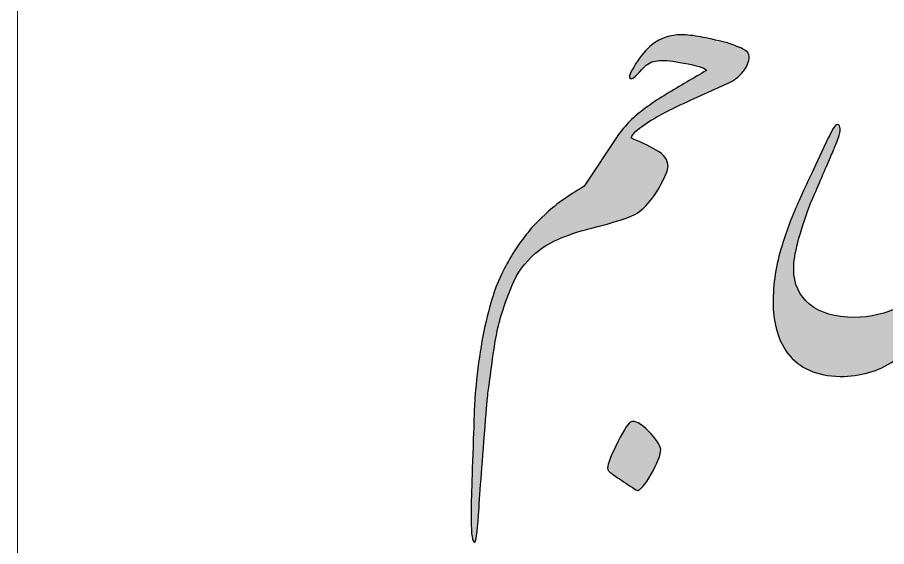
# Model space of a CAD drawing. Header units: millimetres. Extents: x -228 to -124, y -139 to -90.
# Drawn here: x -163.97 to -144.1, y -127.52 to -115.43 of the extents above; entities that cross this region are included whole.
import ezdxf

# ---------------------------------------------------------------- set-up
doc = ezdxf.new("R2010")
doc.units = ezdxf.units.MM
doc.header["$MEASUREMENT"] = 0
doc.layers.add('Layer 1', color=7, linetype='Continuous')

msp = doc.modelspace()

# ---------------------------------------------------------------- hatches: boundary and pattern name
at = {"layer": 'Layer 1', "true_color": 0x373435}
h = msp.add_hatch(color=250, dxfattribs=at)
edge = h.paths.add_edge_path()
edge.add_spline(control_points=[(-150.2103, -118.0826), (-150.2103, -118.0826), (-150.2095, -118.0816), (-150.2095, -118.0816), (-150.2095, -118.0816), (-150.2087, -118.0807), (-150.2087, -118.0807), (-150.2087, -118.0807), (-150.2086, -118.0806), (-150.2086, -118.0806), (-150.1302, -117.9777), (-150.0373, -117.8725), (-149.9304, -117.7655), (-149.7108, -117.5664), (-149.4452, -117.3737), (-149.1343, -117.1871), (-148.8234, -117.0006), (-148.5186, -116.8204), (-148.2203, -116.646), (-148.2203, -116.6048), (-148.3593, -116.5549), (-148.6369, -116.4969), (-148.9022, -116.4431), (-149.1033, -116.416), (-149.24, -116.416), (-149.3851, -116.416), (-149.5033, -116.4533), (-149.5946, -116.528), (-149.6194, -116.5447), (-149.6711, -116.5964), (-149.7499, -116.6833), (-149.8494, -116.7954), (-149.9178, -116.8451), (-149.9551, -116.8326), (-150.0089, -116.8079), (-149.9697, -116.6959), (-149.837, -116.4969), (-149.7252, -116.3146), (-149.5987, -116.1674), (-149.4574, -116.0554), (-149.2586, -115.9061), (-149.0389, -115.8316), (-148.7983, -115.8316), (-148.6658, -115.8316), (-148.5166, -115.8482), (-148.3507, -115.8814), (-148.2058, -115.9061), (-148.0025, -115.9518), (-147.7412, -116.018), (-147.6251, -116.0554), (-147.5091, -116.0989), (-147.393, -116.1486), (-147.2934, -116.1985), (-147.2436, -116.2586), (-147.2436, -116.329), (-147.2436, -116.4452), (-147.2896, -116.5593), (-147.3807, -116.6711), (-147.4759, -116.7914), (-147.5859, -116.8764), (-147.7102, -116.9259), (-147.7102, -116.9259), (-148.5683, -117.3177), (-148.5683, -117.3177), (-148.8213, -117.4338), (-148.9872, -117.5127), (-149.066, -117.5542), (-149.1822, -117.6122), (-149.3208, -117.6889), (-149.4826, -117.7841), (-149.644, -117.8796), (-149.777, -117.9791), (-149.8806, -118.0826), (-149.8806, -118.0826), (-149.8806, -118.0828), (-149.8806, -118.0828), (-149.9139, -118.1368), (-149.9346, -118.1721), (-149.9429, -118.1882), (-149.74, -118.2711), (-149.547, -118.3646), (-149.3645, -118.4682), (-149.1863, -118.5639), (-149.0972, -118.6881), (-149.0972, -118.8412), (-149.0972, -118.8829), (-149.1094, -118.9308), (-149.1346, -118.9841), (-149.3334, -119.457), (-149.574, -119.7742), (-149.8557, -119.9358), (-149.9636, -120.0019), (-150.3037, -120.1091), (-150.8758, -120.2559), (-151.4478, -120.4031), (-151.8615, -120.5887), (-152.1164, -120.8125), (-152.3715, -121.0365), (-152.5527, -121.281), (-152.6604, -121.5467), (-152.7684, -121.8118), (-152.8585, -122.0675), (-152.9311, -122.3146), (-153.0034, -122.5611), (-153.0752, -122.9642), (-153.1455, -123.5238), (-153.2162, -124.0836), (-153.2062, -123.8593), (-153.2786, -124.7841), (-153.3513, -125.7081), (-153.4012, -126.3797), (-153.4279, -126.7986), (-153.4549, -127.2174), (-153.4852, -127.427), (-153.5182, -127.427), (-153.5678, -127.4225), (-153.5949, -127.2483), (-153.599, -126.9045), (-153.6031, -126.7386), (-153.5874, -126.1818), (-153.5524, -125.2347), (-153.5174, -124.2871), (-153.5445, -124.4233), (-153.4719, -123.7103), (-153.3996, -122.9975), (-153.2801, -122.3798), (-153.1145, -121.8573), (-153.0688, -121.6876), (-153.0005, -121.5093), (-152.9093, -121.3227), (-152.7435, -120.9663), (-152.5527, -120.657), (-152.3369, -120.3957), (-152.2584, -120.2838), (-152.1153, -120.1296), (-151.9081, -119.9329), (-151.7006, -119.7358), (-151.4022, -119.5213), (-151.0125, -119.289), (-151.0125, -119.289), (-150.2103, -118.0828), (-150.2103, -118.0828), (-150.2103, -118.0828), (-150.2103, -118.0826), (-150.2103, -118.0826)], knot_values=[0, 0, 0, 0, 0.0208333, 0.0208333, 0.0208333, 0.0416667, 0.0416667, 0.0416667, 0.0625, 0.0625, 0.0625, 0.0833333, 0.0833333, 0.0833333, 0.1041667, 0.1041667, 0.1041667, 0.125, 0.125, 0.125, 0.1458333, 0.1458333, 0.1458333, 0.1666667, 0.1666667, 0.1666667, 0.1875, 0.1875, 0.1875, 0.2083333, 0.2083333, 0.2083333, 0.2291667, 0.2291667, 0.2291667, 0.25, 0.25, 0.25, 0.2708333, 0.2708333, 0.2708333, 0.2916667, 0.2916667, 0.2916667, 0.3125, 0.3125, 0.3125, 0.3333333, 0.3333333, 0.3333333, 0.3541667, 0.3541667, 0.3541667, 0.375, 0.375, 0.375, 0.3958333, 0.3958333, 0.3958333, 0.4166667, 0.4166667, 0.4166667, 0.4375, 0.4375, 0.4375, 0.4583333, 0.4583333, 0.4583333, 0.4791667, 0.4791667, 0.4791667, 0.5, 0.5, 0.5, 0.5208333, 0.5208333, 0.5208333, 0.5416667, 0.5416667, 0.5416667, 0.5625, 0.5625, 0.5625, 0.5833333, 0.5833333, 0.5833333, 0.6041667, 0.6041667, 0.6041667, 0.625, 0.625, 0.625, 0.6458333, 0.6458333, 0.6458333, 0.6666667, 0.6666667, 0.6666667, 0.6875, 0.6875, 0.6875, 0.7083333, 0.7083333, 0.7083333, 0.7291667, 0.7291667, 0.7291667, 0.75, 0.75, 0.75, 0.7708333, 0.7708333, 0.7708333, 0.7916667, 0.7916667, 0.7916667, 0.8125, 0.8125, 0.8125, 0.8333333, 0.8333333, 0.8333333, 0.8541667, 0.8541667, 0.8541667, 0.875, 0.875, 0.875, 0.8958333, 0.8958333, 0.8958333, 0.9166667, 0.9166667, 0.9166667, 0.9375, 0.9375, 0.9375, 0.9583333, 0.9583333, 0.9583333, 0.9791667, 0.9791667, 0.9791667, 1, 1, 1, 1], degree=3, periodic=1)
h = msp.add_hatch(color=250, dxfattribs=at)
edge = h.paths.add_edge_path()
edge.add_spline(control_points=[(-140.646, -116.2481), (-140.6626, -116.3518), (-140.6882, -116.4523), (-140.7236, -116.5496), (-140.759, -116.6471), (-140.8169, -116.7829), (-140.8973, -116.9572), (-140.9789, -117.1311), (-141.0271, -117.2307), (-141.0437, -117.2556), (-141.1105, -117.3592), (-141.1685, -117.4111), (-141.2185, -117.4111), (-141.2558, -117.3862), (-141.2882, -117.3625), (-141.3177, -117.3397), (-141.3462, -117.3167), (-141.3737, -117.3052), (-141.3982, -117.3052), (-141.5022, -117.3052), (-141.6388, -117.3479), (-141.8086, -117.4328), (-141.9785, -117.5178), (-142.1651, -117.6536), (-142.3684, -117.8402), (-142.5717, -118.0267), (-142.7298, -118.2011), (-142.8447, -118.3626), (-142.9586, -118.5241), (-143.0155, -118.636), (-143.0155, -118.6984), (-143.0155, -118.7898), (-142.9862, -118.86), (-142.9281, -118.9101), (-142.878, -118.9474), (-142.7896, -118.9906), (-142.661, -119.0402), (-142.5324, -119.0902), (-142.447, -119.1315), (-142.4056, -119.1648), (-142.2692, -119.26), (-142.2004, -119.4466), (-142.2004, -119.7246), (-142.2004, -120.1101), (-142.2732, -120.5505), (-142.4185, -121.0458), (-142.5639, -121.5412), (-142.7543, -121.9714), (-142.99, -122.3363), (-143.1107, -122.5061), (-143.2512, -122.676), (-143.4133, -122.8462), (-143.5751, -123.0162), (-143.7491, -123.1609), (-143.9357, -123.2814), (-144.2921, -123.518), (-144.7025, -123.6358), (-145.1668, -123.6358), (-145.6935, -123.6274), (-146.0934, -123.4492), (-146.3669, -123.1011), (-146.4915, -122.9228), (-146.5776, -122.7344), (-146.6252, -122.535), (-146.6729, -122.336), (-146.6968, -122.1477), (-146.6968, -121.9694), (-146.6968, -121.7411), (-146.6802, -121.5186), (-146.6469, -121.3007), (-146.6139, -121.0832), (-146.5619, -120.8647), (-146.4915, -120.6447), (-146.3838, -120.2883), (-146.2531, -119.9441), (-146.0996, -119.6127), (-145.9464, -119.2807), (-145.822, -119.0137), (-145.7265, -118.8103), (-145.7265, -118.8103), (-145.4343, -118.1882), (-145.4343, -118.1882), (-145.4012, -118.1181), (-145.3659, -118.0498), (-145.3286, -117.983), (-145.2912, -117.9167), (-145.2582, -117.8837), (-145.2291, -117.8837), (-145.1876, -117.8836), (-145.1662, -117.9167), (-145.1639, -117.983), (-145.1617, -118.0498), (-145.169, -118.0995), (-145.1856, -118.1324), (-145.2311, -118.2526), (-145.2705, -118.3532), (-145.3037, -118.4342), (-145.3369, -118.5148), (-145.3867, -118.6322), (-145.453, -118.7853), (-145.5193, -118.939), (-145.5909, -119.1049), (-145.6677, -119.2826), (-145.7441, -119.4609), (-145.8076, -119.6083), (-145.8572, -119.7246), (-146.1018, -120.3712), (-146.2241, -120.8563), (-146.2241, -121.1794), (-146.2241, -121.5197), (-146.1029, -121.7892), (-145.8603, -121.988), (-145.6178, -122.1868), (-145.2767, -122.2866), (-144.8373, -122.2866), (-144.4724, -122.2866), (-144.1203, -122.2016), (-143.7803, -122.0318), (-143.5272, -121.9031), (-143.3159, -121.7475), (-143.1461, -121.5653), (-142.9762, -121.3826), (-142.8466, -121.2117), (-142.7572, -121.0523), (-142.6679, -120.8927), (-142.6237, -120.7483), (-142.6237, -120.6196), (-142.6237, -120.5411), (-142.6826, -120.4831), (-142.8005, -120.4459), (-142.9193, -120.4085), (-143.0037, -120.3835), (-143.0557, -120.3712), (-143.1078, -120.3585), (-143.1668, -120.3359), (-143.2326, -120.3024), (-143.3613, -120.2407), (-143.4594, -120.1629), (-143.5251, -120.0698), (-143.5919, -119.9764), (-143.6244, -119.8489), (-143.6244, -119.6872), (-143.6244, -119.4423), (-143.5448, -119.1315), (-143.3858, -118.7544), (-143.2257, -118.3773), (-143.0009, -118.0061), (-142.7101, -117.6411), (-142.4746, -117.3425), (-142.2585, -117.1), (-142.064, -116.9134), (-141.9599, -116.8182), (-141.8273, -116.7095), (-141.6653, -116.5868), (-141.5043, -116.4648), (-141.3462, -116.3602), (-141.193, -116.2729), (-141.0064, -116.1652), (-140.859, -116.103), (-140.752, -116.0863), (-140.7059, -116.0863), (-140.6745, -116.1051), (-140.6588, -116.1423), (-140.6421, -116.1796), (-140.6371, -116.2151), (-140.646, -116.2481)], knot_values=[0, 0, 0, 0, 0.0181818, 0.0181818, 0.0181818, 0.0363636, 0.0363636, 0.0363636, 0.0545455, 0.0545455, 0.0545455, 0.0727273, 0.0727273, 0.0727273, 0.0909091, 0.0909091, 0.0909091, 0.1090909, 0.1090909, 0.1090909, 0.1272727, 0.1272727, 0.1272727, 0.1454545, 0.1454545, 0.1454545, 0.1636364, 0.1636364, 0.1636364, 0.1818182, 0.1818182, 0.1818182, 0.2, 0.2, 0.2, 0.2181818, 0.2181818, 0.2181818, 0.2363636, 0.2363636, 0.2363636, 0.2545455, 0.2545455, 0.2545455, 0.2727273, 0.2727273, 0.2727273, 0.2909091, 0.2909091, 0.2909091, 0.3090909, 0.3090909, 0.3090909, 0.3272727, 0.3272727, 0.3272727, 0.3454545, 0.3454545, 0.3454545, 0.3636364, 0.3636364, 0.3636364, 0.3818182, 0.3818182, 0.3818182, 0.4, 0.4, 0.4, 0.4181818, 0.4181818, 0.4181818, 0.4363636, 0.4363636, 0.4363636, 0.4545455, 0.4545455, 0.4545455, 0.4727273, 0.4727273, 0.4727273, 0.4909091, 0.4909091, 0.4909091, 0.5090909, 0.5090909, 0.5090909, 0.5272727, 0.5272727, 0.5272727, 0.5454545, 0.5454545, 0.5454545, 0.5636364, 0.5636364, 0.5636364, 0.5818182, 0.5818182, 0.5818182, 0.6, 0.6, 0.6, 0.6181818, 0.6181818, 0.6181818, 0.6363636, 0.6363636, 0.6363636, 0.6545455, 0.6545455, 0.6545455, 0.6727273, 0.6727273, 0.6727273, 0.6909091, 0.6909091, 0.6909091, 0.7090909, 0.7090909, 0.7090909, 0.7272727, 0.7272727, 0.7272727, 0.7454545, 0.7454545, 0.7454545, 0.7636364, 0.7636364, 0.7636364, 0.7818182, 0.7818182, 0.7818182, 0.8, 0.8, 0.8, 0.8181818, 0.8181818, 0.8181818, 0.8363636, 0.8363636, 0.8363636, 0.8545455, 0.8545455, 0.8545455, 0.8727273, 0.8727273, 0.8727273, 0.8909091, 0.8909091, 0.8909091, 0.9090909, 0.9090909, 0.9090909, 0.9272727, 0.9272727, 0.9272727, 0.9454545, 0.9454545, 0.9454545, 0.9636364, 0.9636364, 0.9636364, 0.9818182, 0.9818182, 0.9818182, 1, 1, 1, 1], degree=3, periodic=1)
h = msp.add_hatch(color=250, dxfattribs=at)
edge = h.paths.add_edge_path()
edge.add_spline(control_points=[(-150.2443, -125.1319), (-150.089, -124.827), (-149.9883, -124.6748), (-149.9426, -124.6748), (-149.8515, -124.6375), (-149.7187, -124.7065), (-149.5447, -124.8829), (-149.3707, -125.0591), (-149.2774, -125.1971), (-149.2649, -125.2964), (-149.2649, -125.4289), (-149.3375, -125.6199), (-149.4826, -125.8684), (-149.6277, -126.1172), (-149.7336, -126.2415), (-149.7998, -126.2415), (-149.8246, -126.2293), (-149.9106, -126.1743), (-150.0578, -126.077), (-150.2049, -125.9793), (-150.3136, -125.9056), (-150.3843, -125.8561), (-150.4465, -125.8148), (-150.4776, -125.7711), (-150.4776, -125.7254), (-150.4776, -125.6341), (-150.3998, -125.4363), (-150.2443, -125.1319)], knot_values=[0, 0, 0, 0, 0.1111111, 0.1111111, 0.1111111, 0.2222222, 0.2222222, 0.2222222, 0.3333333, 0.3333333, 0.3333333, 0.4444444, 0.4444444, 0.4444444, 0.5555556, 0.5555556, 0.5555556, 0.6666667, 0.6666667, 0.6666667, 0.7777778, 0.7777778, 0.7777778, 0.8888889, 0.8888889, 0.8888889, 1, 1, 1, 1], degree=3, periodic=1)

# ---------------------------------------------------------------- linework, layer by layer
at = {"layer": 'Layer 1', "color": 250, "lineweight": 18}
msp.add_open_spline([(-160.9662, -99.1549), (-160.9662, -99.1549), (-127.1662, -99.1549), (-127.1662, -99.1549), (-125.5162, -99.1549), (-124.1662, -100.5049), (-124.1662, -102.1549), (-124.1662, -102.1549), (-124.1662, -135.9549), (-124.1662, -135.9549), (-124.1662, -137.6049), (-125.5162, -138.9549), (-127.1662, -138.9549), (-127.1662, -138.9549), (-160.9662, -138.9549), (-160.9662, -138.9549), (-162.6162, -138.9549), (-163.9662, -137.6049), (-163.9662, -135.9549), (-163.9662, -135.9549), (-163.9662, -102.1549), (-163.9662, -102.1549), (-163.9662, -100.5049), (-162.6162, -99.1549), (-160.9662, -99.1549)], degree=3, knots=[0, 0, 0, 0, 0.125, 0.125, 0.125, 0.25, 0.25, 0.25, 0.375, 0.375, 0.375, 0.5, 0.5, 0.5, 0.625, 0.625, 0.625, 0.75, 0.75, 0.75, 0.875, 0.875, 0.875, 1, 1, 1, 1], dxfattribs=at)
at = {"layer": 'Layer 1', "color": 250}
for points, knots in [([(-150.2103, -118.0826), (-150.2103, -118.0826), (-150.2095, -118.0816), (-150.2095, -118.0816), (-150.2095, -118.0816), (-150.2087, -118.0807), (-150.2087, -118.0807), (-150.2087, -118.0807), (-150.2086, -118.0806), (-150.2086, -118.0806), (-150.1302, -117.9777), (-150.0373, -117.8725), (-149.9304, -117.7655), (-149.7108, -117.5664), (-149.4452, -117.3737), (-149.1343, -117.1871), (-148.8234, -117.0006), (-148.5186, -116.8204), (-148.2203, -116.646), (-148.2203, -116.6048), (-148.3593, -116.5549), (-148.6369, -116.4969), (-148.9022, -116.4431), (-149.1033, -116.416), (-149.24, -116.416), (-149.3851, -116.416), (-149.5033, -116.4533), (-149.5946, -116.528), (-149.6194, -116.5447), (-149.6711, -116.5964), (-149.7499, -116.6833), (-149.8494, -116.7954), (-149.9178, -116.8451), (-149.9551, -116.8326), (-150.0089, -116.8079), (-149.9697, -116.6959), (-149.837, -116.4969), (-149.7252, -116.3146), (-149.5987, -116.1674), (-149.4574, -116.0554), (-149.2586, -115.9061), (-149.0389, -115.8316), (-148.7983, -115.8316), (-148.6658, -115.8316), (-148.5166, -115.8482), (-148.3507, -115.8814), (-148.2058, -115.9061), (-148.0025, -115.9518), (-147.7412, -116.018), (-147.6251, -116.0554), (-147.5091, -116.0989), (-147.393, -116.1486), (-147.2934, -116.1985), (-147.2436, -116.2586), (-147.2436, -116.329), (-147.2436, -116.4452), (-147.2896, -116.5593), (-147.3807, -116.6711), (-147.4759, -116.7914), (-147.5859, -116.8764), (-147.7102, -116.9259), (-147.7102, -116.9259), (-148.5683, -117.3177), (-148.5683, -117.3177), (-148.8213, -117.4338), (-148.9872, -117.5127), (-149.066, -117.5542), (-149.1822, -117.6122), (-149.3208, -117.6889), (-149.4826, -117.7841), (-149.644, -117.8796), (-149.777, -117.9791), (-149.8806, -118.0826), (-149.8806, -118.0826), (-149.8806, -118.0828), (-149.8806, -118.0828), (-149.9139, -118.1368), (-149.9346, -118.1721), (-149.9429, -118.1882), (-149.74, -118.2711), (-149.547, -118.3646), (-149.3645, -118.4682), (-149.1863, -118.5639), (-149.0972, -118.6881), (-149.0972, -118.8412), (-149.0972, -118.8829), (-149.1094, -118.9308), (-149.1346, -118.9841), (-149.3334, -119.457), (-149.574, -119.7742), (-149.8557, -119.9358), (-149.9636, -120.0019), (-150.3037, -120.1091), (-150.8758, -120.2559), (-151.4478, -120.4031), (-151.8615, -120.5887), (-152.1164, -120.8125), (-152.3715, -121.0365), (-152.5527, -121.281), (-152.6604, -121.5467), (-152.7684, -121.8118), (-152.8585, -122.0675), (-152.9311, -122.3146), (-153.0034, -122.5611), (-153.0752, -122.9642), (-153.1455, -123.5238), (-153.2162, -124.0836), (-153.2062, -123.8593), (-153.2786, -124.7841), (-153.3513, -125.7081), (-153.4012, -126.3797), (-153.4279, -126.7986), (-153.4549, -127.2174), (-153.4852, -127.427), (-153.5182, -127.427), (-153.5678, -127.4225), (-153.5949, -127.2483), (-153.599, -126.9045), (-153.6031, -126.7386), (-153.5874, -126.1818), (-153.5524, -125.2347), (-153.5174, -124.2871), (-153.5445, -124.4233), (-153.4719, -123.7103), (-153.3996, -122.9975), (-153.2801, -122.3798), (-153.1145, -121.8573), (-153.0688, -121.6876), (-153.0005, -121.5093), (-152.9093, -121.3227), (-152.7435, -120.9663), (-152.5527, -120.657), (-152.3369, -120.3957), (-152.2584, -120.2838), (-152.1153, -120.1296), (-151.9081, -119.9329), (-151.7006, -119.7358), (-151.4022, -119.5213), (-151.0125, -119.289), (-151.0125, -119.289), (-150.2103, -118.0828), (-150.2103, -118.0828), (-150.2103, -118.0828), (-150.2103, -118.0826), (-150.2103, -118.0826)], [0, 0, 0, 0, 0.0208333, 0.0208333, 0.0208333, 0.0416667, 0.0416667, 0.0416667, 0.0625, 0.0625, 0.0625, 0.0833333, 0.0833333, 0.0833333, 0.1041667, 0.1041667, 0.1041667, 0.125, 0.125, 0.125, 0.1458333, 0.1458333, 0.1458333, 0.1666667, 0.1666667, 0.1666667, 0.1875, 0.1875, 0.1875, 0.2083333, 0.2083333, 0.2083333, 0.2291667, 0.2291667, 0.2291667, 0.25, 0.25, 0.25, 0.2708333, 0.2708333, 0.2708333, 0.2916667, 0.2916667, 0.2916667, 0.3125, 0.3125, 0.3125, 0.3333333, 0.3333333, 0.3333333, 0.3541667, 0.3541667, 0.3541667, 0.375, 0.375, 0.375, 0.3958333, 0.3958333, 0.3958333, 0.4166667, 0.4166667, 0.4166667, 0.4375, 0.4375, 0.4375, 0.4583333, 0.4583333, 0.4583333, 0.4791667, 0.4791667, 0.4791667, 0.5, 0.5, 0.5, 0.5208333, 0.5208333, 0.5208333, 0.5416667, 0.5416667, 0.5416667, 0.5625, 0.5625, 0.5625, 0.5833333, 0.5833333, 0.5833333, 0.6041667, 0.6041667, 0.6041667, 0.625, 0.625, 0.625, 0.6458333, 0.6458333, 0.6458333, 0.6666667, 0.6666667, 0.6666667, 0.6875, 0.6875, 0.6875, 0.7083333, 0.7083333, 0.7083333, 0.7291667, 0.7291667, 0.7291667, 0.75, 0.75, 0.75, 0.7708333, 0.7708333, 0.7708333, 0.7916667, 0.7916667, 0.7916667, 0.8125, 0.8125, 0.8125, 0.8333333, 0.8333333, 0.8333333, 0.8541667, 0.8541667, 0.8541667, 0.875, 0.875, 0.875, 0.8958333, 0.8958333, 0.8958333, 0.9166667, 0.9166667, 0.9166667, 0.9375, 0.9375, 0.9375, 0.9583333, 0.9583333, 0.9583333, 0.9791667, 0.9791667, 0.9791667, 1, 1, 1, 1]), ([(-140.646, -116.2481), (-140.6626, -116.3518), (-140.6882, -116.4523), (-140.7236, -116.5496), (-140.759, -116.6471), (-140.8169, -116.7829), (-140.8973, -116.9572), (-140.9789, -117.1311), (-141.0271, -117.2307), (-141.0437, -117.2556), (-141.1105, -117.3592), (-141.1685, -117.4111), (-141.2185, -117.4111), (-141.2558, -117.3862), (-141.2882, -117.3625), (-141.3177, -117.3397), (-141.3462, -117.3167), (-141.3737, -117.3052), (-141.3982, -117.3052), (-141.5022, -117.3052), (-141.6388, -117.3479), (-141.8086, -117.4328), (-141.9785, -117.5178), (-142.1651, -117.6536), (-142.3684, -117.8402), (-142.5717, -118.0267), (-142.7298, -118.2011), (-142.8447, -118.3626), (-142.9586, -118.5241), (-143.0155, -118.636), (-143.0155, -118.6984), (-143.0155, -118.7898), (-142.9862, -118.86), (-142.9281, -118.9101), (-142.878, -118.9474), (-142.7896, -118.9906), (-142.661, -119.0402), (-142.5324, -119.0902), (-142.447, -119.1315), (-142.4056, -119.1648), (-142.2692, -119.26), (-142.2004, -119.4466), (-142.2004, -119.7246), (-142.2004, -120.1101), (-142.2732, -120.5505), (-142.4185, -121.0458), (-142.5639, -121.5412), (-142.7543, -121.9714), (-142.99, -122.3363), (-143.1107, -122.5061), (-143.2512, -122.676), (-143.4133, -122.8462), (-143.5751, -123.0162), (-143.7491, -123.1609), (-143.9357, -123.2814), (-144.2921, -123.518), (-144.7025, -123.6358), (-145.1668, -123.6358), (-145.6935, -123.6274), (-146.0934, -123.4492), (-146.3669, -123.1011), (-146.4915, -122.9228), (-146.5776, -122.7344), (-146.6252, -122.535), (-146.6729, -122.336), (-146.6968, -122.1477), (-146.6968, -121.9694), (-146.6968, -121.7411), (-146.6802, -121.5186), (-146.6469, -121.3007), (-146.6139, -121.0832), (-146.5619, -120.8647), (-146.4915, -120.6447), (-146.3838, -120.2883), (-146.2531, -119.9441), (-146.0996, -119.6127), (-145.9464, -119.2807), (-145.822, -119.0137), (-145.7265, -118.8103), (-145.7265, -118.8103), (-145.4343, -118.1882), (-145.4343, -118.1882), (-145.4012, -118.1181), (-145.3659, -118.0498), (-145.3286, -117.983), (-145.2912, -117.9167), (-145.2582, -117.8837), (-145.2291, -117.8837), (-145.1876, -117.8836), (-145.1662, -117.9167), (-145.1639, -117.983), (-145.1617, -118.0498), (-145.169, -118.0995), (-145.1856, -118.1324), (-145.2311, -118.2526), (-145.2705, -118.3532), (-145.3037, -118.4342), (-145.3369, -118.5148), (-145.3867, -118.6322), (-145.453, -118.7853), (-145.5193, -118.939), (-145.5909, -119.1049), (-145.6677, -119.2826), (-145.7441, -119.4609), (-145.8076, -119.6083), (-145.8572, -119.7246), (-146.1018, -120.3712), (-146.2241, -120.8563), (-146.2241, -121.1794), (-146.2241, -121.5197), (-146.1029, -121.7892), (-145.8603, -121.988), (-145.6178, -122.1868), (-145.2767, -122.2866), (-144.8373, -122.2866), (-144.4724, -122.2866), (-144.1203, -122.2016), (-143.7803, -122.0318), (-143.5272, -121.9031), (-143.3159, -121.7475), (-143.1461, -121.5653), (-142.9762, -121.3826), (-142.8466, -121.2117), (-142.7572, -121.0523), (-142.6679, -120.8927), (-142.6237, -120.7483), (-142.6237, -120.6196), (-142.6237, -120.5411), (-142.6826, -120.4831), (-142.8005, -120.4459), (-142.9193, -120.4085), (-143.0037, -120.3835), (-143.0557, -120.3712), (-143.1078, -120.3585), (-143.1668, -120.3359), (-143.2326, -120.3024), (-143.3613, -120.2407), (-143.4594, -120.1629), (-143.5251, -120.0698), (-143.5919, -119.9764), (-143.6244, -119.8489), (-143.6244, -119.6872), (-143.6244, -119.4423), (-143.5448, -119.1315), (-143.3858, -118.7544), (-143.2257, -118.3773), (-143.0009, -118.0061), (-142.7101, -117.6411), (-142.4746, -117.3425), (-142.2585, -117.1), (-142.064, -116.9134), (-141.9599, -116.8182), (-141.8273, -116.7095), (-141.6653, -116.5868), (-141.5043, -116.4648), (-141.3462, -116.3602), (-141.193, -116.2729), (-141.0064, -116.1652), (-140.859, -116.103), (-140.752, -116.0863), (-140.7059, -116.0863), (-140.6745, -116.1051), (-140.6588, -116.1423), (-140.6421, -116.1796), (-140.6371, -116.2151), (-140.646, -116.2481)], [0, 0, 0, 0, 0.0181818, 0.0181818, 0.0181818, 0.0363636, 0.0363636, 0.0363636, 0.0545455, 0.0545455, 0.0545455, 0.0727273, 0.0727273, 0.0727273, 0.0909091, 0.0909091, 0.0909091, 0.1090909, 0.1090909, 0.1090909, 0.1272727, 0.1272727, 0.1272727, 0.1454545, 0.1454545, 0.1454545, 0.1636364, 0.1636364, 0.1636364, 0.1818182, 0.1818182, 0.1818182, 0.2, 0.2, 0.2, 0.2181818, 0.2181818, 0.2181818, 0.2363636, 0.2363636, 0.2363636, 0.2545455, 0.2545455, 0.2545455, 0.2727273, 0.2727273, 0.2727273, 0.2909091, 0.2909091, 0.2909091, 0.3090909, 0.3090909, 0.3090909, 0.3272727, 0.3272727, 0.3272727, 0.3454545, 0.3454545, 0.3454545, 0.3636364, 0.3636364, 0.3636364, 0.3818182, 0.3818182, 0.3818182, 0.4, 0.4, 0.4, 0.4181818, 0.4181818, 0.4181818, 0.4363636, 0.4363636, 0.4363636, 0.4545455, 0.4545455, 0.4545455, 0.4727273, 0.4727273, 0.4727273, 0.4909091, 0.4909091, 0.4909091, 0.5090909, 0.5090909, 0.5090909, 0.5272727, 0.5272727, 0.5272727, 0.5454545, 0.5454545, 0.5454545, 0.5636364, 0.5636364, 0.5636364, 0.5818182, 0.5818182, 0.5818182, 0.6, 0.6, 0.6, 0.6181818, 0.6181818, 0.6181818, 0.6363636, 0.6363636, 0.6363636, 0.6545455, 0.6545455, 0.6545455, 0.6727273, 0.6727273, 0.6727273, 0.6909091, 0.6909091, 0.6909091, 0.7090909, 0.7090909, 0.7090909, 0.7272727, 0.7272727, 0.7272727, 0.7454545, 0.7454545, 0.7454545, 0.7636364, 0.7636364, 0.7636364, 0.7818182, 0.7818182, 0.7818182, 0.8, 0.8, 0.8, 0.8181818, 0.8181818, 0.8181818, 0.8363636, 0.8363636, 0.8363636, 0.8545455, 0.8545455, 0.8545455, 0.8727273, 0.8727273, 0.8727273, 0.8909091, 0.8909091, 0.8909091, 0.9090909, 0.9090909, 0.9090909, 0.9272727, 0.9272727, 0.9272727, 0.9454545, 0.9454545, 0.9454545, 0.9636364, 0.9636364, 0.9636364, 0.9818182, 0.9818182, 0.9818182, 1, 1, 1, 1]), ([(-150.2443, -125.1319), (-150.089, -124.827), (-149.9883, -124.6748), (-149.9426, -124.6748), (-149.8515, -124.6375), (-149.7187, -124.7065), (-149.5447, -124.8829), (-149.3707, -125.0591), (-149.2774, -125.1971), (-149.2649, -125.2964), (-149.2649, -125.4289), (-149.3375, -125.6199), (-149.4826, -125.8684), (-149.6277, -126.1172), (-149.7336, -126.2415), (-149.7998, -126.2415), (-149.8246, -126.2293), (-149.9106, -126.1743), (-150.0578, -126.077), (-150.2049, -125.9793), (-150.3136, -125.9056), (-150.3843, -125.8561), (-150.4465, -125.8148), (-150.4776, -125.7711), (-150.4776, -125.7254), (-150.4776, -125.6341), (-150.3998, -125.4363), (-150.2443, -125.1319)], [0, 0, 0, 0, 0.1111111, 0.1111111, 0.1111111, 0.2222222, 0.2222222, 0.2222222, 0.3333333, 0.3333333, 0.3333333, 0.4444444, 0.4444444, 0.4444444, 0.5555556, 0.5555556, 0.5555556, 0.6666667, 0.6666667, 0.6666667, 0.7777778, 0.7777778, 0.7777778, 0.8888889, 0.8888889, 0.8888889, 1, 1, 1, 1])]:
    msp.add_open_spline(points, degree=3, knots=knots, dxfattribs=at)

doc.saveas('drawing.dxf')
